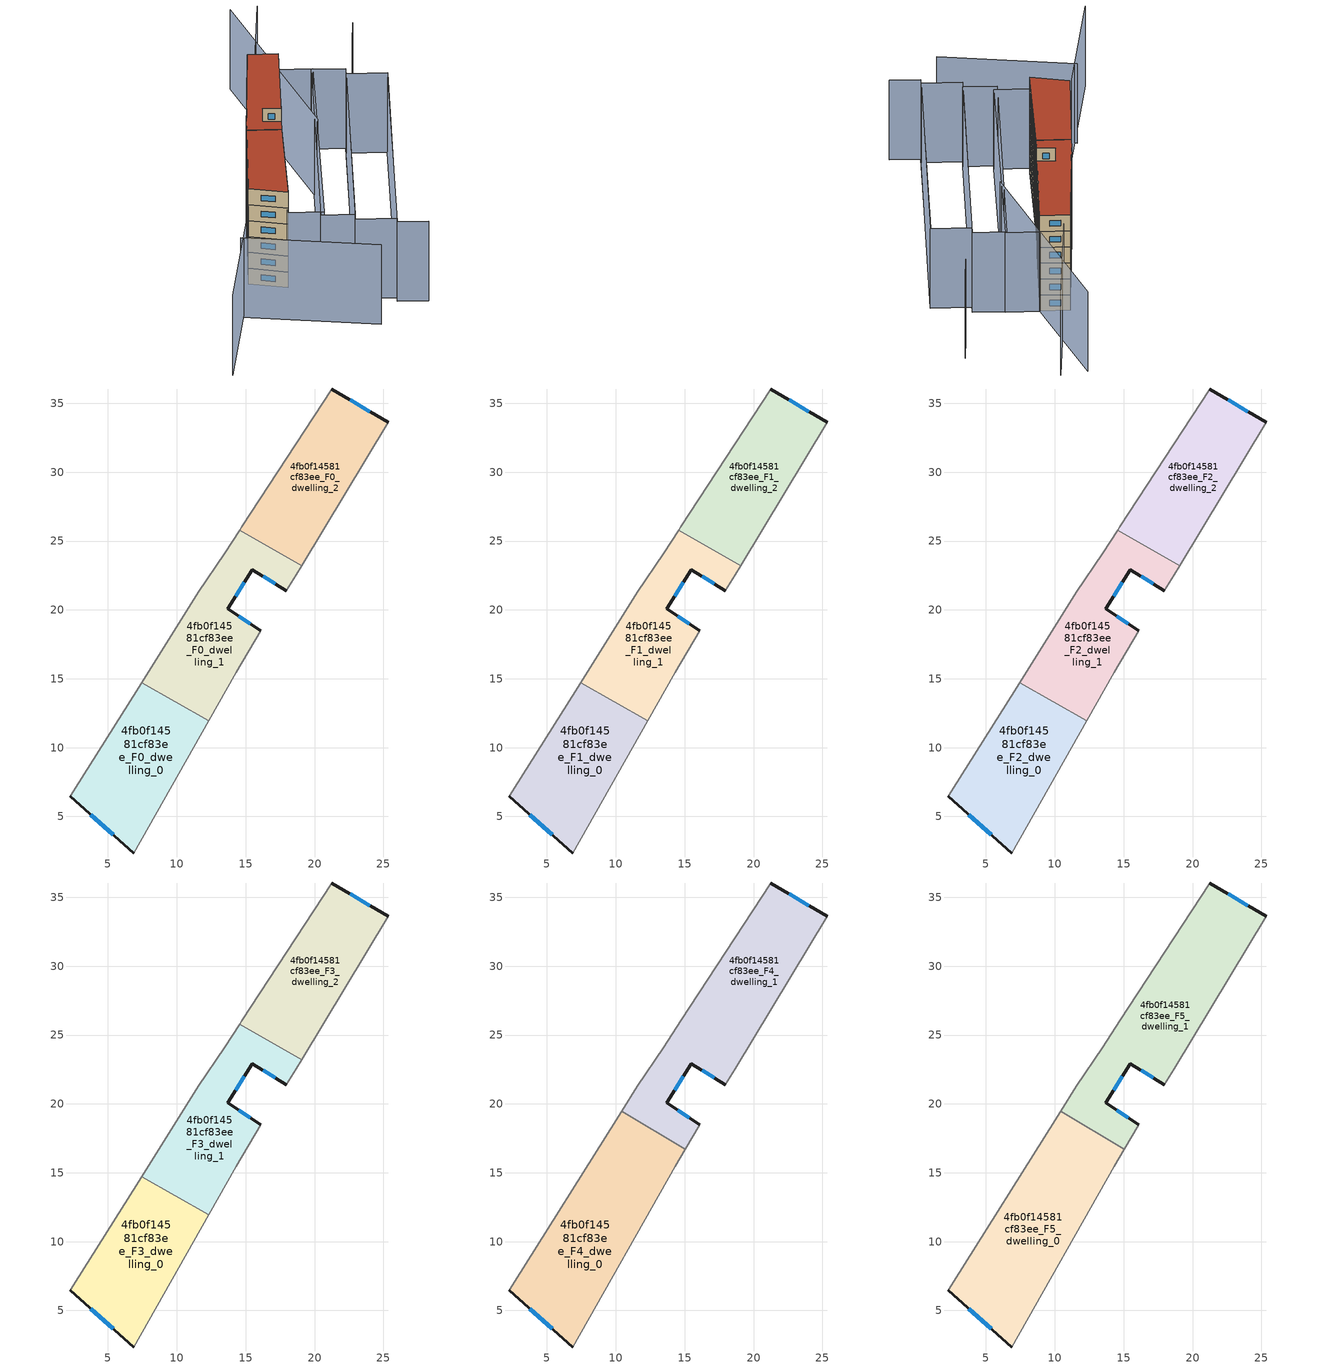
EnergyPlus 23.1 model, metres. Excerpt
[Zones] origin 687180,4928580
4fb0f14581cf83ee_F0_dwelling_0
 floor ground (EU_floor_Construction): 12.32,11.97 6.88,2.35 2.26,6.48 7.44,14.73 z0
 wall outside (EU_wall_Construction): 2.26,6.48 6.88,2.35 z0:3
 wall adiabatic (EU_wall_Construction): 6.88,2.35 12.32,11.97 / 7.44,14.73 2.26,6.48 z0:3
 wall to 4fb0f14581cf83ee_F0_dwelling_1 (EU_wall_Construction): 12.32,11.97 7.44,14.73 z0:3
 window (EU_Window_Construction): 3.76,5.13 5.38,3.69 z0.98:2.02
4fb0f14581cf83ee_F0_dwelling_1
 floor ground (EU_floor_Construction): 19.09,23.22 18.68,22.54 17.95,21.41 15.48,22.92 13.7,20.08 16.11,18.49 14.3,15.46 12.32,11.97 7.44,14.73 11.56,21.29 13.49,24.12 14.55,25.79 z0
 wall outside (EU_wall_Construction): 16.11,18.49 13.7,20.08 15.48,22.92 17.95,21.41 z0:3
 wall adiabatic (EU_wall_Construction): 12.32,11.97 14.3,15.46 16.11,18.49 / 14.55,25.79 13.49,24.12 11.56,21.29 7.44,14.73 / 17.95,21.41 18.68,22.54 19.09,23.22 z0:3
 wall to 4fb0f14581cf83ee_F0_dwelling_2 (EU_wall_Construction): 19.09,23.22 14.55,25.79 z0:3
 window (EU_Window_Construction): 14.28,21 14.9,22 / 15.33,19 14.48,19.56 / 16.28,22.43 17.15,21.9 z0.98:2.02
4fb0f14581cf83ee_F0_dwelling_2
 floor ground (EU_floor_Construction): 25.35,33.61 19.09,23.22 14.55,25.79 14.71,26.04 21.26,36.04 z0
 wall outside (EU_wall_Construction): 25.35,33.61 21.26,36.04 z0:3
 wall adiabatic (EU_wall_Construction): 21.26,36.04 14.71,26.04 14.55,25.79 / 19.09,23.22 25.35,33.61 z0:3
 window (EU_Window_Construction): 24.02,34.4 22.59,35.25 z0.98:2.02
4fb0f14581cf83ee_F1_dwelling_0
 floor to 4fb0f14581cf83ee_F0_dwelling_0 (EU_floor_Construction): 12.32,11.97 6.88,2.35 2.26,6.48 7.44,14.73 z3
 wall outside (EU_wall_Construction): 2.26,6.48 6.88,2.35 z3:6
 wall adiabatic (EU_wall_Construction): 6.88,2.35 12.32,11.97 / 7.44,14.73 2.26,6.48 z3:6
 wall to 4fb0f14581cf83ee_F1_dwelling_1 (EU_wall_Construction): 12.32,11.97 7.44,14.73 z3:6
 window (EU_Window_Construction): 3.76,5.13 5.38,3.69 z3.98:5.02
4fb0f14581cf83ee_F1_dwelling_1
 floor to 4fb0f14581cf83ee_F0_dwelling_1 (EU_floor_Construction): 19.09,23.22 18.68,22.54 17.95,21.41 15.48,22.92 13.7,20.08 16.11,18.49 14.3,15.46 12.32,11.97 7.44,14.73 11.56,21.29 13.49,24.12 14.55,25.79 z3
 wall outside (EU_wall_Construction): 16.11,18.49 13.7,20.08 15.48,22.92 17.95,21.41 z3:6
 wall adiabatic (EU_wall_Construction): 12.32,11.97 14.3,15.46 16.11,18.49 / 14.55,25.79 13.49,24.12 11.56,21.29 7.44,14.73 / 17.95,21.41 18.68,22.54 19.09,23.22 z3:6
 wall to 4fb0f14581cf83ee_F1_dwelling_2 (EU_wall_Construction): 19.09,23.22 14.55,25.79 z3:6
 window (EU_Window_Construction): 14.28,21 14.9,22 / 15.33,19 14.48,19.56 / 16.28,22.43 17.15,21.9 z3.98:5.02
4fb0f14581cf83ee_F1_dwelling_2
 floor to 4fb0f14581cf83ee_F0_dwelling_2 (EU_floor_Construction): 25.35,33.61 19.09,23.22 14.55,25.79 14.71,26.04 21.26,36.04 z3
 wall outside (EU_wall_Construction): 25.35,33.61 21.26,36.04 z3:6
 wall adiabatic (EU_wall_Construction): 21.26,36.04 14.71,26.04 14.55,25.79 / 19.09,23.22 25.35,33.61 z3:6
 window (EU_Window_Construction): 24.02,34.4 22.59,35.25 z3.98:5.02
4fb0f14581cf83ee_F2_dwelling_0
 floor to 4fb0f14581cf83ee_F1_dwelling_0 (EU_floor_Construction): 12.32,11.97 6.88,2.35 2.26,6.48 7.44,14.73 z6
 wall outside (EU_wall_Construction): 2.26,6.48 6.88,2.35 z6:9
 wall adiabatic (EU_wall_Construction): 6.88,2.35 12.32,11.97 / 7.44,14.73 2.26,6.48 z6:9
 wall to 4fb0f14581cf83ee_F2_dwelling_1 (EU_wall_Construction): 12.32,11.97 7.44,14.73 z6:9
 window (EU_Window_Construction): 3.76,5.13 5.38,3.69 z6.98:8.02
4fb0f14581cf83ee_F2_dwelling_1
 floor to 4fb0f14581cf83ee_F1_dwelling_1 (EU_floor_Construction): 19.09,23.22 18.68,22.54 17.95,21.41 15.48,22.92 13.7,20.08 16.11,18.49 14.3,15.46 12.32,11.97 7.44,14.73 11.56,21.29 13.49,24.12 14.55,25.79 z6
 wall outside (EU_wall_Construction): 16.11,18.49 13.7,20.08 15.48,22.92 17.95,21.41 z6:9
 wall adiabatic (EU_wall_Construction): 12.32,11.97 14.3,15.46 16.11,18.49 / 14.55,25.79 13.49,24.12 11.56,21.29 7.44,14.73 / 17.95,21.41 18.68,22.54 19.09,23.22 z6:9
 wall to 4fb0f14581cf83ee_F2_dwelling_2 (EU_wall_Construction): 19.09,23.22 14.55,25.79 z6:9
 window (EU_Window_Construction): 14.28,21 14.9,22 / 15.33,19 14.48,19.56 / 16.28,22.43 17.15,21.9 z6.98:8.02
4fb0f14581cf83ee_F2_dwelling_2
 floor to 4fb0f14581cf83ee_F1_dwelling_2 (EU_floor_Construction): 25.35,33.61 19.09,23.22 14.55,25.79 14.71,26.04 21.26,36.04 z6
 wall outside (EU_wall_Construction): 25.35,33.61 21.26,36.04 z6:9
 wall adiabatic (EU_wall_Construction): 21.26,36.04 14.71,26.04 14.55,25.79 / 19.09,23.22 25.35,33.61 z6:9
 window (EU_Window_Construction): 24.02,34.4 22.59,35.25 z6.98:8.02
4fb0f14581cf83ee_F3_dwelling_0
 floor to 4fb0f14581cf83ee_F2_dwelling_0 (EU_floor_Construction): 12.32,11.97 6.88,2.35 2.26,6.48 7.44,14.73 z9
 wall outside (EU_wall_Construction): 2.26,6.48 6.88,2.35 z9:12
 wall adiabatic (EU_wall_Construction): 6.88,2.35 12.32,11.97 / 7.44,14.73 2.26,6.48 z9:12
 wall to 4fb0f14581cf83ee_F3_dwelling_1 (EU_wall_Construction): 12.32,11.97 7.44,14.73 z9:12
 window (EU_Window_Construction): 3.76,5.13 5.38,3.69 z9.98:11.02
4fb0f14581cf83ee_F3_dwelling_1
 floor to 4fb0f14581cf83ee_F2_dwelling_1 (EU_floor_Construction): 19.09,23.22 18.68,22.54 17.95,21.41 15.48,22.92 13.7,20.08 16.11,18.49 14.3,15.46 12.32,11.97 7.44,14.73 11.56,21.29 13.49,24.12 14.55,25.79 z9
 wall outside (EU_wall_Construction): 16.11,18.49 13.7,20.08 15.48,22.92 17.95,21.41 z9:12
 wall adiabatic (EU_wall_Construction): 12.32,11.97 14.3,15.46 16.11,18.49 / 14.55,25.79 13.49,24.12 11.56,21.29 7.44,14.73 / 17.95,21.41 18.68,22.54 19.09,23.22 z9:12
 wall to 4fb0f14581cf83ee_F3_dwelling_2 (EU_wall_Construction): 19.09,23.22 14.55,25.79 z9:12
 window (EU_Window_Construction): 14.28,21 14.9,22 / 15.33,19 14.48,19.56 / 16.28,22.43 17.15,21.9 z9.98:11.02
4fb0f14581cf83ee_F3_dwelling_2
 floor to 4fb0f14581cf83ee_F2_dwelling_2 (EU_floor_Construction): 25.35,33.61 19.09,23.22 14.55,25.79 14.71,26.04 21.26,36.04 z9
 wall outside (EU_wall_Construction): 25.35,33.61 21.26,36.04 z9:12
 wall adiabatic (EU_wall_Construction): 21.26,36.04 14.71,26.04 14.55,25.79 / 19.09,23.22 25.35,33.61 z9:12
 window (EU_Window_Construction): 24.02,34.4 22.59,35.25 z9.98:11.02
4fb0f14581cf83ee_F4_dwelling_0
 floor to 4fb0f14581cf83ee_F3_dwelling_0 (EU_floor_Construction): 12.32,11.97 6.88,2.35 2.26,6.48 7.44,14.73 z12
 floor to 4fb0f14581cf83ee_F3_dwelling_1 (EU_floor_Construction): 15.05,16.72 14.3,15.46 12.32,11.97 7.44,14.73 10.41,19.46 z12
 wall outside (EU_wall_Construction): 2.26,6.48 6.88,2.35 z12:15
 wall adiabatic (EU_wall_Construction): 10.41,19.46 2.26,6.48 / 6.88,2.35 14.3,15.46 15.05,16.72 z12:15
 wall to 4fb0f14581cf83ee_F4_dwelling_1 (EU_wall_Construction): 15.05,16.72 10.41,19.46 z12:15
 window (EU_Window_Construction): 3.76,5.13 5.38,3.69 z12.98:14.02
4fb0f14581cf83ee_F4_dwelling_1
 floor to 4fb0f14581cf83ee_F3_dwelling_1 (EU_floor_Construction): 19.09,23.22 18.68,22.54 17.95,21.41 15.48,22.92 13.7,20.08 16.11,18.48 15.05,16.72 10.41,19.46 11.56,21.29 13.49,24.12 14.55,25.79 z12
 floor to 4fb0f14581cf83ee_F3_dwelling_2 (EU_floor_Construction): 25.35,33.61 19.09,23.22 14.55,25.79 14.71,26.04 21.26,36.04 z12
 wall outside (EU_wall_Construction): 16.11,18.49 13.7,20.08 15.48,22.92 17.95,21.41 / 25.35,33.61 21.26,36.04 z12:15
 wall adiabatic (EU_wall_Construction): 15.05,16.72 16.11,18.49 / 21.26,36.04 14.71,26.04 13.49,24.12 11.56,21.29 10.41,19.46 / 17.95,21.41 18.68,22.54 25.35,33.61 z12:15
 window (EU_Window_Construction): 14.28,21 14.9,22 / 15.33,19 14.48,19.56 / 24.02,34.4 22.59,35.25 / 16.28,22.43 17.15,21.9 z12.98:14.02
4fb0f14581cf83ee_F5_dwelling_0
 floor to 4fb0f14581cf83ee_F4_dwelling_0 (EU_floor_Construction): 15.05,16.72 14.3,15.46 6.88,2.35 2.26,6.48 10.41,19.46 z15
 wall outside (EU_wall_Construction): 2.26,6.48 6.88,2.35 z15:18
 wall adiabatic (EU_wall_Construction): 10.41,19.46 2.26,6.48 / 6.88,2.35 14.3,15.46 15.05,16.72 z15:18
 wall to 4fb0f14581cf83ee_F5_dwelling_1 (EU_wall_Construction): 15.05,16.72 10.41,19.46 z15:18
 window (EU_Window_Construction): 3.76,5.13 5.38,3.69 z15.98:17.02
 roof outside (EU_roof_Construction): 6.88,2.35 14.3,15.46 15.05,16.72 10.41,19.46 2.26,6.48 z18
4fb0f14581cf83ee_F5_dwelling_1
 floor to 4fb0f14581cf83ee_F4_dwelling_1 (EU_floor_Construction): 25.35,33.61 18.68,22.54 17.95,21.41 15.48,22.92 13.7,20.08 16.11,18.49 15.05,16.72 10.41,19.46 11.56,21.29 13.49,24.12 14.71,26.04 21.26,36.04 z15
 wall outside (EU_wall_Construction): 16.11,18.49 13.7,20.08 15.48,22.92 17.95,21.41 / 25.35,33.61 21.26,36.04 z15:18
 wall adiabatic (EU_wall_Construction): 15.05,16.72 16.11,18.49 / 21.26,36.04 14.71,26.04 13.49,24.12 11.56,21.29 10.41,19.46 / 17.95,21.41 18.68,22.54 25.35,33.61 z15:18
 window (EU_Window_Construction): 14.28,21 14.9,22 / 15.33,19 14.48,19.56 / 24.02,34.4 22.59,35.25 / 16.28,22.43 17.15,21.9 z15.98:17.02
 roof outside (EU_roof_Construction): 17.95,21.41 18.68,22.54 25.35,33.61 21.26,36.04 14.71,26.04 13.49,24.12 11.56,21.29 10.41,19.46 15.05,16.72 16.11,18.49 13.7,20.08 15.48,22.92 z18
shading: -3.38,-0.14 13.66,-13.36 / 23.13,-12.18 18.95,-9.7 / 18.95,-9.7 38.88,23.83 / -0.45,2.76 -12.6,-12.2 / 38.8,33.59 41.57,37.71 / 31.78,49.36 2.26,6.48 / 23.38,19.41 27.74,50.81 / 38.99,23.87 19.44,-8.88 / 19.44,-8.88 13.97,-5.62 / 13.97,-5.62 33.52,27.13 / 33.52,27.13 38.99,23.87 / 34.18,28.24 14.62,-4.59 / 14.62,-4.59 10.08,-1.88 / 10.08,-1.88 29.64,30.94 / 29.64,30.94 34.18,28.24 / 29.91,30.95 11.04,-1.38 / 11.04,-1.38 6.14,1.48 / 6.14,1.48 25.01,33.81 / 25.01,33.81 29.91,30.95 z0:15
[Building]
EU S2 Campaign: North Axis=0; Terrain=City; Solar Distribution=FullExterior
[Site:Location]
Bologna: Latitude=44.5; Longitude=11.25; Time Zone=1; Elevation=37
[SizingPeriod:WeatherFileDays]
AnnualSizingPeriod: Begin Month=1; Begin Day of Month=1; End Month=12; End Day of Month=31; Day of Week for Start Day=Monday; Use Weather File Daylight Saving Period=No; Use Weather File Rain and Snow Indicators=No
[MATERIAL]
EU_InternalMass_Material: Roughness=MediumRough; Thickness=0.1; Conductivity=1; Density=1800; Specific Heat=900; Thermal Absorptance=0.9; Solar Absorptance=0.7; Visible Absorptance=0.7
[MATERIAL:NOMASS] Roughness=MediumRough; Thermal Absorptance=0.9; Solar Absorptance=0.7; Visible Absorptance=0.7
Name | Thermal Resistance
EU_wall_NoMass | 0.905828
EU_roof_NoMass | 0.37593
EU_floor_NoMass | 0.67114
[WINDOWMATERIAL:SIMPLEGLAZINGSYSTEM]
EU_Window_SimpleGlazing: UFactor=4.52486; Solar Heat Gain Coefficient=0.85; Visible Transmittance=0.85
[CONSTRUCTION]
EU_wall_Construction: EU_wall_NoMass
EU_roof_Construction: EU_roof_NoMass
EU_floor_Construction: EU_floor_NoMass
EU_InternalMass_Construction: EU_InternalMass_Material
EU_Window_Construction: EU_Window_SimpleGlazing
[ZONE] Type=1; Multiplier=1; Ceiling Height=autocalculate; Floor Area=autocalculate; Part of Total Floor Area=Yes
Name | Volume
4fb0f14581cf83ee_F0_dwelling_0; 4fb0f14581cf83ee_F1_dwelling_0; 4fb0f14581cf83ee_F2_dwelling_0; 4fb0f14581cf83ee_F3_dwelling_0 | 182.251
4fb0f14581cf83ee_F4_dwelling_0 | 273.372
4fb0f14581cf83ee_F5_dwelling_0 | 273.384
4fb0f14581cf83ee_F0_dwelling_1 | 182.252
4fb0f14581cf83ee_F1_dwelling_1; 4fb0f14581cf83ee_F2_dwelling_1; 4fb0f14581cf83ee_F3_dwelling_1; 4fb0f14581cf83ee_F0_dwelling_2 | 182.253
4fb0f14581cf83ee_F4_dwelling_1 | 273.381
4fb0f14581cf83ee_F5_dwelling_1 | 273.38
4fb0f14581cf83ee_F1_dwelling_2; 4fb0f14581cf83ee_F2_dwelling_2; 4fb0f14581cf83ee_F3_dwelling_2 | 182.254
[INTERNALMASS] Construction=EU_InternalMass_Construction
Name | Zone or ZoneList | Surface Area
4fb0f14581cf83ee_F0_dwelling_0_EU_InternalMass | 4fb0f14581cf83ee_F0_dwelling_0 | 60.7506
4fb0f14581cf83ee_F0_dwelling_1_EU_InternalMass | 4fb0f14581cf83ee_F0_dwelling_1 | 60.751
4fb0f14581cf83ee_F0_dwelling_2_EU_InternalMass | 4fb0f14581cf83ee_F0_dwelling_2 | 60.7509
4fb0f14581cf83ee_F1_dwelling_0_EU_InternalMass | 4fb0f14581cf83ee_F1_dwelling_0 | 60.7506
4fb0f14581cf83ee_F1_dwelling_1_EU_InternalMass | 4fb0f14581cf83ee_F1_dwelling_1 | 60.751
4fb0f14581cf83ee_F1_dwelling_2_EU_InternalMass | 4fb0f14581cf83ee_F1_dwelling_2 | 60.7509
4fb0f14581cf83ee_F2_dwelling_0_EU_InternalMass | 4fb0f14581cf83ee_F2_dwelling_0 | 60.7506
4fb0f14581cf83ee_F2_dwelling_1_EU_InternalMass | 4fb0f14581cf83ee_F2_dwelling_1 | 60.751
4fb0f14581cf83ee_F2_dwelling_2_EU_InternalMass | 4fb0f14581cf83ee_F2_dwelling_2 | 60.7509
4fb0f14581cf83ee_F3_dwelling_0_EU_InternalMass | 4fb0f14581cf83ee_F3_dwelling_0 | 60.7506
4fb0f14581cf83ee_F3_dwelling_1_EU_InternalMass | 4fb0f14581cf83ee_F3_dwelling_1 | 60.751
4fb0f14581cf83ee_F3_dwelling_2_EU_InternalMass | 4fb0f14581cf83ee_F3_dwelling_2 | 60.7509
4fb0f14581cf83ee_F4_dwelling_0_EU_InternalMass | 4fb0f14581cf83ee_F4_dwelling_0 | 91.1282
4fb0f14581cf83ee_F4_dwelling_1_EU_InternalMass | 4fb0f14581cf83ee_F4_dwelling_1 | 91.1268
4fb0f14581cf83ee_F5_dwelling_0_EU_InternalMass | 4fb0f14581cf83ee_F5_dwelling_0 | 91.1282
4fb0f14581cf83ee_F5_dwelling_1_EU_InternalMass | 4fb0f14581cf83ee_F5_dwelling_1 | 91.1268
[OTHEREQUIPMENT] Fuel Type=Electricity; Design Level Calculation Method=Watts/Area; Power per Zone Floor Area=1; Fraction Latent=0; Fraction Radiant=0; Fraction Lost=0; Carbon Dioxide Generation Rate=0; EndUse Subcategory=EU_Step8_InternalGains
Name | Zone or ZoneList or Space or SpaceList | Schedule
EU_Step8_InternalGain_4fb0f14581cf83ee_F0_dwelling_0_f000 | 4fb0f14581cf83ee_F0_dwelling_0 | EU_Step8_GainSchedule_4fb0f14581cf83ee_F0_dwelling_0_f000
EU_Step8_InternalGain_4fb0f14581cf83ee_F0_dwelling_1_f000 | 4fb0f14581cf83ee_F0_dwelling_1 | EU_Step8_GainSchedule_4fb0f14581cf83ee_F0_dwelling_1_f000
EU_Step8_InternalGain_4fb0f14581cf83ee_F0_dwelling_2_f000 | 4fb0f14581cf83ee_F0_dwelling_2 | EU_Step8_GainSchedule_4fb0f14581cf83ee_F0_dwelling_2_f000
EU_Step8_InternalGain_4fb0f14581cf83ee_F1_dwelling_0_f000 | 4fb0f14581cf83ee_F1_dwelling_0 | EU_Step8_GainSchedule_4fb0f14581cf83ee_F1_dwelling_0_f000
EU_Step8_InternalGain_4fb0f14581cf83ee_F1_dwelling_1_f000 | 4fb0f14581cf83ee_F1_dwelling_1 | EU_Step8_GainSchedule_4fb0f14581cf83ee_F1_dwelling_1_f000
EU_Step8_InternalGain_4fb0f14581cf83ee_F1_dwelling_2_f000 | 4fb0f14581cf83ee_F1_dwelling_2 | EU_Step8_GainSchedule_4fb0f14581cf83ee_F1_dwelling_2_f000
EU_Step8_InternalGain_4fb0f14581cf83ee_F2_dwelling_0_f000 | 4fb0f14581cf83ee_F2_dwelling_0 | EU_Step8_GainSchedule_4fb0f14581cf83ee_F2_dwelling_0_f000
EU_Step8_InternalGain_4fb0f14581cf83ee_F2_dwelling_1_f000 | 4fb0f14581cf83ee_F2_dwelling_1 | EU_Step8_GainSchedule_4fb0f14581cf83ee_F2_dwelling_1_f000
EU_Step8_InternalGain_4fb0f14581cf83ee_F2_dwelling_2_f000 | 4fb0f14581cf83ee_F2_dwelling_2 | EU_Step8_GainSchedule_4fb0f14581cf83ee_F2_dwelling_2_f000
EU_Step8_InternalGain_4fb0f14581cf83ee_F3_dwelling_0_f000 | 4fb0f14581cf83ee_F3_dwelling_0 | EU_Step8_GainSchedule_4fb0f14581cf83ee_F3_dwelling_0_f000
EU_Step8_InternalGain_4fb0f14581cf83ee_F3_dwelling_1_f000 | 4fb0f14581cf83ee_F3_dwelling_1 | EU_Step8_GainSchedule_4fb0f14581cf83ee_F3_dwelling_1_f000
EU_Step8_InternalGain_4fb0f14581cf83ee_F3_dwelling_2_f000 | 4fb0f14581cf83ee_F3_dwelling_2 | EU_Step8_GainSchedule_4fb0f14581cf83ee_F3_dwelling_2_f000
EU_Step8_InternalGain_4fb0f14581cf83ee_F4_dwelling_0_f000 | 4fb0f14581cf83ee_F4_dwelling_0 | EU_Step8_GainSchedule_4fb0f14581cf83ee_F4_dwelling_0_f000
EU_Step8_InternalGain_4fb0f14581cf83ee_F4_dwelling_1_f000 | 4fb0f14581cf83ee_F4_dwelling_1 | EU_Step8_GainSchedule_4fb0f14581cf83ee_F4_dwelling_1_f000
EU_Step8_InternalGain_4fb0f14581cf83ee_F5_dwelling_0_f000 | 4fb0f14581cf83ee_F5_dwelling_0 | EU_Step8_GainSchedule_4fb0f14581cf83ee_F5_dwelling_0_f000
EU_Step8_InternalGain_4fb0f14581cf83ee_F5_dwelling_1_f000 | 4fb0f14581cf83ee_F5_dwelling_1 | EU_Step8_GainSchedule_4fb0f14581cf83ee_F5_dwelling_1_f000
[ZONEVENTILATION:DESIGNFLOWRATE] Schedule=EU_AlwaysOn; Design Flow Rate Calculation Method=AirChanges/Hour; Air Changes per Hour=0.73129; Ventilation Type=Natural; Fan Pressure Rise=0; Fan Total Efficiency=1; Constant Term Coefficient=1; Temperature Term Coefficient=0; Velocity Term Coefficient=0; Velocity Squared Term Coefficient=0; Minimum Indoor Temperature=-100; Maximum Indoor Temperature=100; Delta Temperature=-100; Minimum Outdoor Temperature=-100; Maximum Outdoor Temperature=100; Maximum Wind Speed=40
Name | Zone or ZoneList or Space or SpaceList
EU_ConstantAir_4fb0f14581cf83ee_F0_dwelling_0 | 4fb0f14581cf83ee_F0_dwelling_0
EU_ConstantAir_4fb0f14581cf83ee_F0_dwelling_1 | 4fb0f14581cf83ee_F0_dwelling_1
EU_ConstantAir_4fb0f14581cf83ee_F0_dwelling_2 | 4fb0f14581cf83ee_F0_dwelling_2
EU_ConstantAir_4fb0f14581cf83ee_F1_dwelling_0 | 4fb0f14581cf83ee_F1_dwelling_0
EU_ConstantAir_4fb0f14581cf83ee_F1_dwelling_1 | 4fb0f14581cf83ee_F1_dwelling_1
EU_ConstantAir_4fb0f14581cf83ee_F1_dwelling_2 | 4fb0f14581cf83ee_F1_dwelling_2
EU_ConstantAir_4fb0f14581cf83ee_F2_dwelling_0 | 4fb0f14581cf83ee_F2_dwelling_0
EU_ConstantAir_4fb0f14581cf83ee_F2_dwelling_1 | 4fb0f14581cf83ee_F2_dwelling_1
EU_ConstantAir_4fb0f14581cf83ee_F2_dwelling_2 | 4fb0f14581cf83ee_F2_dwelling_2
EU_ConstantAir_4fb0f14581cf83ee_F3_dwelling_0 | 4fb0f14581cf83ee_F3_dwelling_0
EU_ConstantAir_4fb0f14581cf83ee_F3_dwelling_1 | 4fb0f14581cf83ee_F3_dwelling_1
EU_ConstantAir_4fb0f14581cf83ee_F3_dwelling_2 | 4fb0f14581cf83ee_F3_dwelling_2
EU_ConstantAir_4fb0f14581cf83ee_F4_dwelling_0 | 4fb0f14581cf83ee_F4_dwelling_0
EU_ConstantAir_4fb0f14581cf83ee_F4_dwelling_1 | 4fb0f14581cf83ee_F4_dwelling_1
EU_ConstantAir_4fb0f14581cf83ee_F5_dwelling_0 | 4fb0f14581cf83ee_F5_dwelling_0
EU_ConstantAir_4fb0f14581cf83ee_F5_dwelling_1 | 4fb0f14581cf83ee_F5_dwelling_1
[HVACTEMPLATE:THERMOSTAT] Constant Heating Setpoint=20; Constant Cooling Setpoint=50
EU_HeatOnly_4fb0f14581cf83ee_F0_dwelling_0; EU_HeatOnly_4fb0f14581cf83ee_F0_dwelling_1; EU_HeatOnly_4fb0f14581cf83ee_F0_dwelling_2; EU_HeatOnly_4fb0f14581cf83ee_F1_dwelling_0; EU_HeatOnly_4fb0f14581cf83ee_F1_dwelling_1; EU_HeatOnly_4fb0f14581cf83ee_F1_dwelling_2; EU_HeatOnly_4fb0f14581cf83ee_F2_dwelling_0; EU_HeatOnly_4fb0f14581cf83ee_F2_dwelling_1; EU_HeatOnly_4fb0f14581cf83ee_F2_dwelling_2; EU_HeatOnly_4fb0f14581cf83ee_F3_dwelling_0; EU_HeatOnly_4fb0f14581cf83ee_F3_dwelling_1; EU_HeatOnly_4fb0f14581cf83ee_F3_dwelling_2; EU_HeatOnly_4fb0f14581cf83ee_F4_dwelling_0; EU_HeatOnly_4fb0f14581cf83ee_F4_dwelling_1; EU_HeatOnly_4fb0f14581cf83ee_F5_dwelling_0; EU_HeatOnly_4fb0f14581cf83ee_F5_dwelling_1
[HVACTEMPLATE:ZONE:IDEALLOADSAIRSYSTEM] System Availability Schedule=EU_AlwaysOn; Maximum Heating Supply Air Temperature=50; Minimum Cooling Supply Air Temperature=13; Maximum Heating Supply Air Humidity Ratio=0.0156; Minimum Cooling Supply Air Humidity Ratio=0.0077; Heating Limit=NoLimit; Cooling Limit=NoLimit; Heating Availability Schedule=EU_AlwaysOn; Cooling Availability Schedule=EU_CoolingOff; Dehumidification Control Type=ConstantSensibleHeatRatio; Cooling Sensible Heat Ratio=0.7; Dehumidification Setpoint=60; Humidification Control Type=None; Humidification Setpoint=30; Outdoor Air Method=None; Outdoor Air Flow Rate per Person=0.00944; Outdoor Air Flow Rate per Zone Floor Area=0; Outdoor Air Flow Rate per Zone=0; Demand Controlled Ventilation Type=None; Outdoor Air Economizer Type=NoEconomizer; Heat Recovery Type=None; Sensible Heat Recovery Effectiveness=0.7; Latent Heat Recovery Effectiveness=0.65
Name | Template Thermostat
4fb0f14581cf83ee_F0_dwelling_0 | EU_HeatOnly_4fb0f14581cf83ee_F0_dwelling_0
4fb0f14581cf83ee_F0_dwelling_1 | EU_HeatOnly_4fb0f14581cf83ee_F0_dwelling_1
4fb0f14581cf83ee_F0_dwelling_2 | EU_HeatOnly_4fb0f14581cf83ee_F0_dwelling_2
4fb0f14581cf83ee_F1_dwelling_0 | EU_HeatOnly_4fb0f14581cf83ee_F1_dwelling_0
4fb0f14581cf83ee_F1_dwelling_1 | EU_HeatOnly_4fb0f14581cf83ee_F1_dwelling_1
4fb0f14581cf83ee_F1_dwelling_2 | EU_HeatOnly_4fb0f14581cf83ee_F1_dwelling_2
4fb0f14581cf83ee_F2_dwelling_0 | EU_HeatOnly_4fb0f14581cf83ee_F2_dwelling_0
4fb0f14581cf83ee_F2_dwelling_1 | EU_HeatOnly_4fb0f14581cf83ee_F2_dwelling_1
4fb0f14581cf83ee_F2_dwelling_2 | EU_HeatOnly_4fb0f14581cf83ee_F2_dwelling_2
4fb0f14581cf83ee_F3_dwelling_0 | EU_HeatOnly_4fb0f14581cf83ee_F3_dwelling_0
4fb0f14581cf83ee_F3_dwelling_1 | EU_HeatOnly_4fb0f14581cf83ee_F3_dwelling_1
4fb0f14581cf83ee_F3_dwelling_2 | EU_HeatOnly_4fb0f14581cf83ee_F3_dwelling_2
4fb0f14581cf83ee_F4_dwelling_0 | EU_HeatOnly_4fb0f14581cf83ee_F4_dwelling_0
4fb0f14581cf83ee_F4_dwelling_1 | EU_HeatOnly_4fb0f14581cf83ee_F4_dwelling_1
4fb0f14581cf83ee_F5_dwelling_0 | EU_HeatOnly_4fb0f14581cf83ee_F5_dwelling_0
4fb0f14581cf83ee_F5_dwelling_1 | EU_HeatOnly_4fb0f14581cf83ee_F5_dwelling_1
[SIZING:ZONE] Zone Cooling Design Supply Air Temperature Input Method=SupplyAirTemperature; Zone Cooling Design Supply Air Temperature=13; Zone Heating Design Supply Air Temperature Input Method=SupplyAirTemperature; Zone Heating Design Supply Air Temperature=50; Zone Cooling Design Supply Air Humidity Ratio=0.008; Zone Heating Design Supply Air Humidity Ratio=0.008; Cooling Design Air Flow Method=DesignDay; Cooling Design Air Flow Rate=0; Cooling Minimum Air Flow per Zone Floor Area=0.000762; Cooling Minimum Air Flow=0; Cooling Minimum Air Flow Fraction=0.2; Heating Design Air Flow Method=DesignDay; Heating Design Air Flow Rate=0; Heating Maximum Air Flow per Zone Floor Area=0.002032; Heating Maximum Air Flow=0.141576; Heating Maximum Air Flow Fraction=0.3; Account for Dedicated Outdoor Air System=No; Dedicated Outdoor Air System Control Strategy=NeutralSupplyAir; Dedicated Outdoor Air Low Setpoint Temperature for Design=autosize; Dedicated Outdoor Air High Setpoint Temperature for Design=autosize; Zone Load Sizing Method=Sensible Load Only No Latent Load; Zone Latent Cooling Design Supply Air Humidity Ratio Input Method=HumidityRatioDifference; Zone Cooling Design Supply Air Humidity Ratio Difference=0.005; Zone Latent Heating Design Supply Air Humidity Ratio Input Method=HumidityRatioDifference; Zone Humidification Design Supply Air Humidity Ratio Difference=0.005
4fb0f14581cf83ee_F0_dwelling_0; 4fb0f14581cf83ee_F0_dwelling_1; 4fb0f14581cf83ee_F0_dwelling_2; 4fb0f14581cf83ee_F1_dwelling_0; 4fb0f14581cf83ee_F1_dwelling_1; 4fb0f14581cf83ee_F1_dwelling_2; 4fb0f14581cf83ee_F2_dwelling_0; 4fb0f14581cf83ee_F2_dwelling_1; 4fb0f14581cf83ee_F2_dwelling_2; 4fb0f14581cf83ee_F3_dwelling_0; 4fb0f14581cf83ee_F3_dwelling_1; 4fb0f14581cf83ee_F3_dwelling_2; 4fb0f14581cf83ee_F4_dwelling_0; 4fb0f14581cf83ee_F4_dwelling_1; 4fb0f14581cf83ee_F5_dwelling_0; 4fb0f14581cf83ee_F5_dwelling_1
[SCHEDULE:CONSTANT]
Name | Hourly Value
EU_AlwaysOn | 1
EU_CoolingOff | 0
[SCHEDULE:FILE] Column Number=1; Rows to Skip at Top=0; Number of Hours of Data=8760; Column Separator=Comma; Interpolate to Timestep=No; Minutes per Item=60; Adjust Schedule for Daylight Savings=Yes
Name | File
EU_Step8_GainSchedule_4fb0f14581cf83ee_F0_dwelling_0_f000 | ../../schedules/4fb0f14581cf83ee/4fb0f14581cf83ee_F0_dwelling_0_f000_gain.csv
EU_Step8_GainSchedule_4fb0f14581cf83ee_F0_dwelling_1_f000 | ../../schedules/4fb0f14581cf83ee/4fb0f14581cf83ee_F0_dwelling_1_f000_gain.csv
EU_Step8_GainSchedule_4fb0f14581cf83ee_F0_dwelling_2_f000 | ../../schedules/4fb0f14581cf83ee/4fb0f14581cf83ee_F0_dwelling_2_f000_gain.csv
EU_Step8_GainSchedule_4fb0f14581cf83ee_F1_dwelling_0_f000 | ../../schedules/4fb0f14581cf83ee/4fb0f14581cf83ee_F1_dwelling_0_f000_gain.csv
EU_Step8_GainSchedule_4fb0f14581cf83ee_F1_dwelling_1_f000 | ../../schedules/4fb0f14581cf83ee/4fb0f14581cf83ee_F1_dwelling_1_f000_gain.csv
EU_Step8_GainSchedule_4fb0f14581cf83ee_F1_dwelling_2_f000 | ../../schedules/4fb0f14581cf83ee/4fb0f14581cf83ee_F1_dwelling_2_f000_gain.csv
EU_Step8_GainSchedule_4fb0f14581cf83ee_F2_dwelling_0_f000 | ../../schedules/4fb0f14581cf83ee/4fb0f14581cf83ee_F2_dwelling_0_f000_gain.csv
EU_Step8_GainSchedule_4fb0f14581cf83ee_F2_dwelling_1_f000 | ../../schedules/4fb0f14581cf83ee/4fb0f14581cf83ee_F2_dwelling_1_f000_gain.csv
EU_Step8_GainSchedule_4fb0f14581cf83ee_F2_dwelling_2_f000 | ../../schedules/4fb0f14581cf83ee/4fb0f14581cf83ee_F2_dwelling_2_f000_gain.csv
EU_Step8_GainSchedule_4fb0f14581cf83ee_F3_dwelling_0_f000 | ../../schedules/4fb0f14581cf83ee/4fb0f14581cf83ee_F3_dwelling_0_f000_gain.csv
EU_Step8_GainSchedule_4fb0f14581cf83ee_F3_dwelling_1_f000 | ../../schedules/4fb0f14581cf83ee/4fb0f14581cf83ee_F3_dwelling_1_f000_gain.csv
EU_Step8_GainSchedule_4fb0f14581cf83ee_F3_dwelling_2_f000 | ../../schedules/4fb0f14581cf83ee/4fb0f14581cf83ee_F3_dwelling_2_f000_gain.csv
EU_Step8_GainSchedule_4fb0f14581cf83ee_F4_dwelling_0_f000 | ../../schedules/4fb0f14581cf83ee/4fb0f14581cf83ee_F4_dwelling_0_f000_gain.csv
EU_Step8_GainSchedule_4fb0f14581cf83ee_F4_dwelling_1_f000 | ../../schedules/4fb0f14581cf83ee/4fb0f14581cf83ee_F4_dwelling_1_f000_gain.csv
EU_Step8_GainSchedule_4fb0f14581cf83ee_F5_dwelling_0_f000 | ../../schedules/4fb0f14581cf83ee/4fb0f14581cf83ee_F5_dwelling_0_f000_gain.csv
EU_Step8_GainSchedule_4fb0f14581cf83ee_F5_dwelling_1_f000 | ../../schedules/4fb0f14581cf83ee/4fb0f14581cf83ee_F5_dwelling_1_f000_gain.csv
